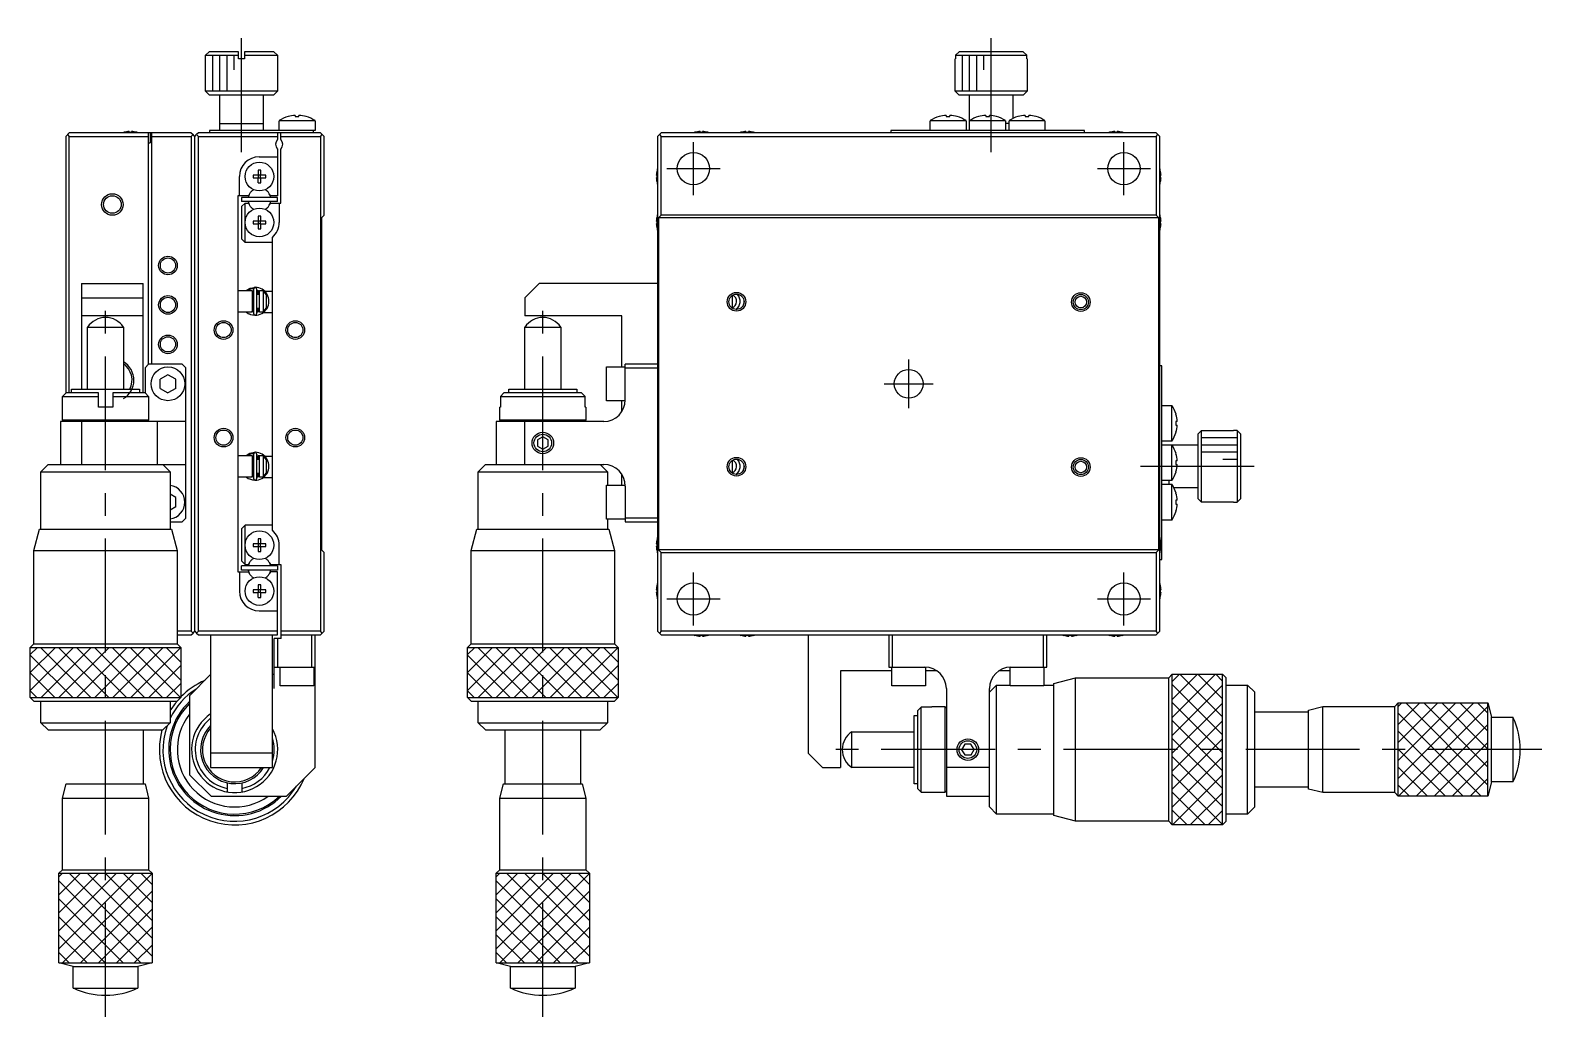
# Model space of a CAD drawing. Extents: x -1 to 436, y -8 to 288.
# Drawn here: x 225 to 435.7, y 80.5 to 218 of the extents above; entities that cross this region are included whole.
import ezdxf

# ---------------------------------------------------------------- set-up
doc = ezdxf.new("R2010")
doc.units = 0
doc.header["$LTSCALE"] = 0.5
doc.linetypes.add('CENTER', pattern=[50.8, 31.75, -6.35, 6.35, -6.35])
for name, color, linetype in [('MSM_CENTER', 1, 'CENTER'), ('MSM_CONTINUOUS', 7, 'CONTINUOUS'), ('MSM_NARROW', 5, 'CONTINUOUS')]:
    doc.layers.add(name, color=color, linetype=linetype)

msp = doc.modelspace()

# ---------------------------------------------------------------- linework, layer by layer
at = {"layer": 'MSM_CENTER'}
for p, q in [((254.45, 201), (254.45, 218)), ((358.95, 201), (358.95, 218)), ((317.45, 195), (317.45, 202.4)), ((377.45, 195), (377.45, 202.4)), ((313.75, 198.7), (321.15, 198.7)), ((373.75, 198.7), (381.15, 198.7)), ((235.5, 80.45), (235.5, 180.95)), ((296.45, 80.45), (296.45, 180.95)), ((347.45, 165.3), (347.45, 172.1)), ((344.05, 168.7), (350.85, 168.7)), ((379.75, 157.2), (396.75, 157.2)), ((317.45, 135), (317.45, 142.4)), ((377.45, 135), (377.45, 142.4)), ((313.75, 138.7), (321.15, 138.7)), ((373.75, 138.7), (381.15, 138.7)), ((435.7, 117.7), (335.2, 117.7))]:
    msp.add_line(p, q, dxfattribs=at)
at = {"layer": 'MSM_CONTINUOUS'}
for p, q in [((249.45, 214.5), (249.95, 215)), ((254.05, 215), (249.95, 215)), ((254.05, 214), (254.05, 215)), ((254.85, 215), (254.85, 214)), ((258.95, 215), (254.85, 215)), ((258.95, 215), (259.45, 214.5)), ((354.47, 215), (353.97, 214.5)), ((363.43, 215), (354.47, 215)), ((363.93, 214.5), (363.43, 215)), ((249.45, 214.5), (254.05, 214.5)), ((249.45, 209.5), (249.45, 214.5)), ((254.85, 214), (254.05, 214)), ((254.85, 214.5), (259.45, 214.5)), ((259.45, 214.5), (259.45, 209.5)), ((353.97, 214), (353.95, 214)), ((353.95, 209.5), (353.95, 214)), ((353.97, 214.5), (363.93, 214.5)), ((353.97, 214.5), (353.97, 214)), ((363.93, 214), (363.93, 214.5)), ((363.95, 214), (363.93, 214)), ((363.95, 214), (363.95, 209.5)), ((259.45, 209.5), (249.45, 209.5)), ((249.95, 209), (249.45, 209.5)), ((249.95, 209), (258.95, 209)), ((251.45, 204), (251.45, 209)), ((257.45, 209), (257.45, 204)), ((259.45, 209.5), (258.95, 209)), ((363.95, 209.5), (353.95, 209.5)), ((354.45, 209), (353.95, 209.5)), ((354.45, 209), (363.45, 209)), ((355.95, 204), (355.95, 209)), ((361.95, 209), (361.95, 205.68)), ((363.95, 209.5), (363.45, 209)), ((251.45, 205), (257.45, 205)), ((264.7, 205.39), (259.7, 205.39)), ((259.7, 204), (259.7, 205.39)), ((260.94, 205.97), (260.94, 205.96)), ((261.94, 206.13), (261.94, 205.96)), ((261.94, 205.96), (262.46, 205.96)), ((262.46, 205.96), (262.46, 206.13)), ((263.46, 205.96), (263.46, 205.97)), ((264.7, 205.39), (264.7, 204)), ((355.45, 205.39), (350.45, 205.39)), ((350.45, 204), (350.45, 205.39)), ((351.69, 205.97), (351.69, 205.96)), ((352.69, 206.13), (352.69, 205.96)), ((352.69, 205.96), (353.21, 205.96)), ((353.21, 205.96), (353.21, 206.13)), ((354.21, 205.96), (354.21, 205.97)), ((355.45, 205.39), (355.45, 204)), ((360.95, 205.39), (355.95, 205.39)), ((357.19, 205.97), (357.19, 205.96)), ((358.19, 206.13), (358.19, 205.96)), ((358.19, 205.96), (358.71, 205.96)), ((358.71, 205.96), (358.71, 206.13)), ((359.71, 205.96), (359.71, 205.97)), ((360.95, 205.39), (360.95, 204)), ((361.45, 205), (360.95, 205)), ((366.45, 205.39), (361.45, 205.39)), ((361.45, 204), (361.45, 205.39)), ((362.69, 205.97), (362.69, 205.96)), ((363.69, 206.13), (363.69, 205.96)), ((363.69, 205.96), (364.21, 205.96)), ((364.21, 205.96), (364.21, 206.13)), ((365.21, 205.96), (365.21, 205.97)), ((366.45, 205.39), (366.45, 204)), ((229.95, 203.2), (230.45, 203.7)), ((229.95, 203.2), (229.95, 167.4)), ((230.2, 203.45), (230.45, 203.2)), ((247.45, 203.7), (230.45, 203.7)), ((230.45, 203.2), (241.45, 203.2)), ((230.45, 167.45), (230.45, 203.2)), ((238.06, 203.77), (238.06, 203.77)), ((238.77, 203.89), (238.77, 203.77)), ((238.77, 203.77), (239.13, 203.77)), ((239.13, 203.77), (239.13, 203.89)), ((239.84, 203.77), (239.84, 203.77)), ((241.45, 203.7), (241.45, 171.4)), ((241.45, 202.3), (241.7, 202.3)), ((241.7, 203.7), (241.7, 202.3)), ((241.95, 171.45), (241.95, 203.7)), ((241.95, 203.2), (247.45, 203.2)), ((247.45, 203.7), (247.7, 203.45)), ((247.45, 203.2), (247.7, 203.45)), ((247.45, 203.2), (247.45, 134.2)), ((247.95, 203.2), (247.6, 203.55)), ((247.95, 203.2), (248.2, 203.45)), ((247.95, 134.2), (247.95, 203.2)), ((248.45, 203.7), (248.2, 203.45)), ((248.2, 203.45), (248.45, 203.2)), ((265.45, 203.7), (248.45, 203.7)), ((248.45, 203.2), (259.45, 203.2)), ((248.45, 134.2), (248.45, 203.2)), ((264.7, 204), (250, 204)), ((250, 204), (250, 203.7)), ((259.45, 203.7), (259.45, 202.76)), ((259.95, 202.76), (259.95, 203.7)), ((259.95, 203.2), (265.45, 203.2)), ((264.5, 203.7), (264.5, 204)), ((265.7, 203.45), (265.45, 203.7)), ((265.45, 203.2), (265.7, 203.45)), ((265.45, 203.2), (265.45, 134.2)), ((265.7, 203.45), (265.95, 203.2)), ((265.95, 192.2), (265.95, 203.2)), ((312.45, 203.2), (312.95, 203.7)), ((312.45, 203.2), (312.45, 134.2)), ((312.7, 203.45), (312.95, 203.2)), ((381.95, 203.7), (312.95, 203.7)), ((312.95, 203.2), (381.95, 203.2)), ((312.95, 192.2), (312.95, 203.2)), ((317.66, 203.77), (317.66, 203.77)), ((318.37, 203.89), (318.37, 203.77)), ((318.37, 203.77), (318.73, 203.77)), ((318.73, 203.77), (318.73, 203.89)), ((319.44, 203.77), (319.44, 203.77)), ((324.06, 203.77), (324.06, 203.77)), ((324.77, 203.89), (324.77, 203.77)), ((324.77, 203.77), (325.13, 203.77)), ((325.13, 203.77), (325.13, 203.89)), ((325.84, 203.77), (325.84, 203.77)), ((371.95, 204), (344.95, 204)), ((344.95, 204), (344.95, 203.7)), ((371.95, 203.7), (371.95, 204)), ((375.46, 203.77), (375.46, 203.77)), ((376.17, 203.89), (376.17, 203.77)), ((376.17, 203.77), (376.53, 203.77)), ((376.53, 203.77), (376.53, 203.89)), ((377.24, 203.77), (377.24, 203.77)), ((381.95, 203.7), (382.45, 203.2)), ((381.95, 203.2), (382.2, 203.45)), ((381.95, 203.2), (381.95, 192.2)), ((382.45, 134.2), (382.45, 203.2)), ((256.9, 200.35), (259.45, 200.35)), ((259.45, 201.44), (259.45, 194.9)), ((259.95, 193.9), (259.95, 201.44)), ((257.13, 198.49), (256.77, 198.49)), ((256.77, 198.49), (256.77, 197.78)), ((257.13, 197.78), (257.13, 198.49)), ((312.38, 198.49), (312.38, 198.49)), ((382.52, 198.49), (382.52, 198.49)), ((254.15, 194.9), (254.15, 197.6)), ((256.06, 197.78), (256.06, 197.42)), ((256.77, 197.78), (256.06, 197.78)), ((256.06, 197.42), (256.77, 197.42)), ((256.78, 197.77), (256.77, 197.78)), ((256.78, 197.43), (256.77, 197.42)), ((256.77, 196.71), (256.77, 197.42)), ((256.77, 196.71), (257.13, 196.71)), ((257.12, 197.77), (256.78, 197.77)), ((256.78, 197.77), (256.78, 197.43)), ((256.78, 197.43), (257.12, 197.43)), ((257.12, 197.77), (257.13, 197.78)), ((257.12, 197.43), (257.12, 197.77)), ((257.12, 197.43), (257.13, 197.42)), ((257.84, 197.78), (257.13, 197.78)), ((257.13, 197.42), (257.84, 197.42)), ((257.13, 196.71), (257.13, 197.42)), ((257.84, 197.42), (257.84, 197.78)), ((312.38, 197.78), (312.26, 197.78)), ((312.26, 197.42), (312.38, 197.42)), ((312.38, 197.42), (312.38, 197.78)), ((312.38, 196.71), (312.38, 196.71)), ((382.52, 197.78), (382.52, 197.42)), ((382.64, 197.78), (382.52, 197.78)), ((382.52, 197.42), (382.64, 197.42)), ((382.52, 196.71), (382.52, 196.71)), ((253.95, 194.9), (253.95, 142.5)), ((255.41, 194.9), (253.95, 194.9)), ((254.45, 194.7), (254.45, 194.1)), ((259.45, 194.7), (254.45, 194.7)), ((259.45, 194.1), (254.45, 194.1)), ((254.95, 193.9), (254.45, 193.4)), ((254.95, 188.4), (254.95, 193.9)), ((254.95, 193.9), (255.41, 193.9)), ((255.58, 195.19), (255.41, 194.9)), ((255.41, 193.9), (255.58, 193.61)), ((258.49, 194.9), (258.32, 195.19)), ((258.32, 193.61), (258.49, 193.9)), ((259.45, 194.9), (258.49, 194.9)), ((258.49, 193.9), (259.95, 193.9)), ((259.45, 194.1), (259.45, 194.7)), ((259.7, 193.9), (259.7, 191.2)), ((254.45, 193.4), (254.45, 188.9)), ((257.13, 192.09), (256.77, 192.09)), ((256.77, 192.09), (256.77, 191.38)), ((257.13, 191.38), (257.13, 192.09)), ((265.95, 192.2), (265.6, 191.85)), ((265.6, 191.85), (265.6, 145.55)), ((312.38, 192.09), (312.38, 192.09)), ((312.95, 192.2), (312.6, 191.85)), ((382.3, 191.85), (312.6, 191.85)), ((312.6, 191.85), (312.6, 145.55)), ((381.95, 192.2), (312.95, 192.2)), ((382.3, 191.85), (381.95, 192.2)), ((382.3, 145.55), (382.3, 191.85)), ((382.52, 192.09), (382.52, 192.09)), ((256.06, 191.38), (256.06, 191.02)), ((256.77, 191.38), (256.06, 191.38)), ((256.06, 191.02), (256.77, 191.02)), ((256.78, 191.37), (256.77, 191.38)), ((256.78, 191.03), (256.77, 191.02)), ((256.77, 191.02), (256.77, 190.31)), ((256.77, 190.31), (257.13, 190.31)), ((257.12, 191.37), (256.78, 191.37)), ((256.78, 191.37), (256.78, 191.03)), ((256.78, 191.03), (257.12, 191.03)), ((257.12, 191.37), (257.13, 191.38)), ((257.12, 191.03), (257.12, 191.37)), ((257.12, 191.03), (257.13, 191.02)), ((257.84, 191.38), (257.13, 191.38)), ((257.13, 191.02), (257.84, 191.02)), ((257.13, 190.31), (257.13, 191.02)), ((257.84, 191.02), (257.84, 191.38)), ((312.38, 191.38), (312.26, 191.38)), ((312.26, 191.02), (312.38, 191.02)), ((312.38, 191.02), (312.38, 191.38)), ((312.38, 190.31), (312.38, 190.31)), ((382.52, 191.38), (382.52, 191.02)), ((382.64, 191.38), (382.52, 191.38)), ((382.52, 191.02), (382.64, 191.02)), ((382.52, 190.31), (382.52, 190.31)), ((254.45, 188.9), (254.95, 188.4)), ((258.75, 188.4), (254.95, 188.4)), ((258.75, 148.28), (258.75, 189.12)), ((232.15, 182.7), (240.75, 182.7)), ((232.15, 182.7), (232.15, 167.95)), ((240.75, 167.45), (240.75, 182.7)), ((253.95, 181.7), (255.95, 181.7)), ((255.1, 181.7), (255.57, 181.99)), ((255.4, 181.7), (255.42, 181.71)), ((255.56, 181.77), (255.47, 181.7)), ((255.57, 181.99), (255.63, 181.79)), ((255.58, 182), (256.15, 181.98)), ((255.63, 182.02), (256.32, 182.15)), ((255.63, 181.79), (255.67, 181.7)), ((255.95, 181.7), (255.95, 178.7)), ((256.15, 181.36), (255.95, 181.65)), ((256.15, 178.46), (256.15, 181.96)), ((256.54, 181.96), (256.54, 178.46)), ((256.95, 181.64), (256.54, 181.75)), ((256.75, 181.2), (256.75, 181.6)), ((256.75, 181.6), (256.95, 181.6)), ((256.95, 178.7), (256.95, 181.7)), ((256.95, 181.7), (257.45, 181.7)), ((257.45, 181.7), (257.45, 178.7)), ((257.95, 181.12), (257.45, 181.65)), ((257.7, 181.6), (258.75, 181.6)), ((293.95, 180.7), (295.95, 182.7)), ((312.45, 182.7), (295.95, 182.7)), ((232.15, 180.7), (240.75, 180.7)), ((255.95, 181.2), (256.15, 181.2)), ((256.15, 179.2), (255.95, 179.2)), ((256.15, 179.1), (255.95, 179.1)), ((256.54, 181.2), (256.95, 181.2)), ((256.95, 179.2), (256.54, 179.2)), ((256.75, 179.1), (256.54, 179.1)), ((256.75, 178.71), (256.75, 179.2)), ((257.45, 178.75), (257.95, 179.28)), ((257.95, 179.28), (257.95, 181.12)), ((293.95, 180.7), (293.95, 178.2)), ((322.85, 180.99), (322.85, 179.21)), ((324.52, 180.21), (324.52, 180.23)), ((240.75, 178.2), (232.15, 178.2)), ((255.95, 178.7), (253.95, 178.7)), ((255.58, 178.42), (255.58, 178.42)), ((255.58, 178.42), (255.58, 178.42)), ((255.58, 178.42), (255.58, 178.42)), ((255.62, 178.41), (255.58, 178.42)), ((255.62, 178.4), (255.62, 178.41)), ((255.63, 178.4), (255.62, 178.4)), ((255.64, 178.4), (255.63, 178.4)), ((255.63, 178.4), (255.63, 178.4)), ((255.63, 178.4), (255.63, 178.4)), ((255.63, 178.4), (255.63, 178.4)), ((255.63, 178.4), (255.63, 178.4)), ((255.63, 178.4), (255.63, 178.4)), ((255.63, 178.4), (255.63, 178.4)), ((255.64, 178.4), (255.64, 178.4)), ((255.64, 178.4), (255.64, 178.4)), ((255.95, 178.77), (256.15, 179.06)), ((256.54, 178.67), (256.95, 178.78)), ((257.45, 178.7), (256.95, 178.7)), ((258.75, 178.6), (257.43, 178.6)), ((307.45, 178.2), (293.95, 178.2)), ((307.45, 171.05), (307.45, 178.2)), ((233, 176.61), (238, 176.61)), ((233, 167.95), (233, 176.61)), ((238, 176.61), (238, 167.95)), ((293.95, 176.61), (298.95, 176.61)), ((293.95, 167.95), (293.95, 176.61)), ((298.95, 176.61), (298.95, 167.95)), ((241, 170.95), (241.5, 171.45)), ((241, 170.95), (241, 167.45)), ((246.2, 171.45), (241.5, 171.45)), ((246.2, 171.45), (246.7, 170.95)), ((246.7, 149.95), (246.7, 170.95)), ((305.35, 166.35), (305.35, 171.05)), ((305.35, 171.05), (307.95, 171.05)), ((307.95, 166.45), (307.95, 171.45)), ((312.45, 171.45), (307.95, 171.45)), ((307.95, 170.95), (312.45, 170.95)), ((382.75, 171.2), (382.45, 171.2)), ((382.75, 144.2), (382.75, 171.2)), ((244.2, 169.97), (243.1, 169.34)), ((243.1, 168.06), (243.1, 169.34)), ((245.3, 169.34), (244.2, 169.97)), ((245.3, 168.06), (245.3, 169.34)), ((229.5, 166.95), (230, 167.45)), ((229.5, 166.95), (234.5, 166.95)), ((229.5, 163.65), (229.5, 166.95)), ((234.5, 167.45), (230, 167.45)), ((230.75, 167.95), (240.25, 167.95)), ((230.75, 167.45), (230.75, 167.95)), ((234.5, 165.45), (234.5, 167.45)), ((236.5, 167.45), (236.5, 165.45)), ((241, 167.45), (236.5, 167.45)), ((236.5, 166.95), (241.5, 166.95)), ((240.25, 167.95), (240.25, 167.45)), ((241, 167.45), (241.5, 166.95)), ((241.5, 166.95), (241.5, 163.65)), ((243.1, 168.06), (244.2, 167.43)), ((245.3, 168.06), (244.2, 167.43)), ((291.04, 167.45), (290.53, 166.95)), ((290.53, 166.95), (302.37, 166.95)), ((290.53, 166.95), (290.53, 165.45)), ((301.86, 167.45), (291.04, 167.45)), ((291.7, 167.95), (301.2, 167.95)), ((291.7, 167.45), (291.7, 167.95)), ((301.2, 167.95), (301.2, 167.45)), ((302.37, 166.95), (301.86, 167.45)), ((302.37, 165.45), (302.37, 166.95)), ((236.5, 165.45), (234.5, 165.45)), ((290.53, 165.45), (290.45, 165.45)), ((290.45, 163.65), (290.45, 165.45)), ((302.45, 165.45), (302.37, 165.45)), ((302.45, 165.45), (302.45, 163.65)), ((307.95, 166.35), (305.35, 166.35)), ((307.45, 164.79), (307.45, 166.35)), ((382.75, 165.7), (384.14, 165.7)), ((384.14, 160.7), (384.14, 165.7)), ((384.72, 164.46), (384.71, 164.46)), ((246.7, 163.45), (229.2, 163.45)), ((229.2, 163.45), (229.2, 157.45)), ((241.5, 163.65), (229.5, 163.65)), ((229.7, 163.45), (229.5, 163.65)), ((232.2, 157.45), (232.2, 163.45)), ((241.5, 163.65), (241.3, 163.45)), ((242.7, 163.45), (242.7, 157.45)), ((289.95, 163.45), (289.95, 157.45)), ((304.95, 163.45), (289.95, 163.45)), ((302.45, 163.65), (290.45, 163.65)), ((290.65, 163.45), (290.45, 163.65)), ((293.95, 157.45), (293.95, 163.45)), ((302.45, 163.65), (302.25, 163.45)), ((384.71, 163.46), (384.71, 162.94)), ((384.88, 163.46), (384.71, 163.46)), ((384.71, 162.94), (384.88, 162.94)), ((296.44, 161.32), (295.7, 160.88)), ((295.7, 160.88), (295.7, 160.01)), ((297.2, 160.89), (296.44, 161.32)), ((297.2, 160.02), (297.2, 160.89)), ((384.14, 160.7), (382.75, 160.7)), ((382.75, 160.2), (387.75, 160.2)), ((384.14, 155.2), (384.14, 160.2)), ((384.71, 161.94), (384.72, 161.94)), ((387.75, 161.7), (388.25, 162.2)), ((387.75, 161.7), (387.75, 152.7)), ((388.25, 152.2), (388.25, 162.2)), ((388.25, 162.2), (392.75, 162.2)), ((392.75, 162.18), (392.75, 162.2)), ((393.25, 162.18), (392.75, 162.18)), ((393.25, 162.18), (393.25, 152.22)), ((393.75, 161.68), (393.25, 162.18)), ((393.75, 152.72), (393.75, 161.68)), ((253.95, 158.7), (255.95, 158.7)), ((255.1, 158.7), (255.63, 159.02)), ((255.4, 158.7), (255.42, 158.71)), ((255.56, 158.77), (255.47, 158.7)), ((255.57, 158.99), (255.63, 158.79)), ((255.58, 159), (256.15, 158.98)), ((255.63, 159.02), (256.32, 159.15)), ((255.63, 158.79), (255.67, 158.7)), ((255.95, 158.7), (255.95, 155.7)), ((256.15, 158.36), (255.95, 158.65)), ((255.95, 158.2), (256.15, 158.2)), ((256.15, 155.46), (256.15, 158.96)), ((256.54, 158.96), (256.54, 155.46)), ((256.95, 158.64), (256.54, 158.75)), ((256.54, 158.2), (256.95, 158.2)), ((256.75, 158.2), (256.75, 158.6)), ((256.75, 158.6), (256.95, 158.6)), ((256.95, 155.7), (256.95, 158.7)), ((256.95, 158.7), (257.45, 158.7)), ((257.45, 158.7), (257.45, 155.7)), ((257.95, 158.12), (257.45, 158.65)), ((257.7, 158.6), (258.75, 158.6)), ((257.95, 156.28), (257.95, 158.12)), ((295.7, 160.01), (296.46, 159.58)), ((296.46, 159.58), (297.2, 160.02)), ((384.72, 158.96), (384.71, 158.96)), ((226.5, 156.45), (227.5, 157.45)), ((226.5, 156.45), (244.5, 156.45)), ((226.5, 148.45), (226.5, 156.45)), ((227.5, 157.45), (246.7, 157.45)), ((243.5, 157.45), (244.5, 156.45)), ((244.5, 156.45), (244.5, 148.45)), ((256.15, 156.2), (255.95, 156.2)), ((256.15, 156.1), (255.95, 156.1)), ((255.95, 155.77), (256.15, 156.06)), ((256.95, 156.2), (256.54, 156.2)), ((256.75, 156.1), (256.54, 156.1)), ((256.75, 155.71), (256.75, 156.2)), ((257.45, 155.75), (257.95, 156.28)), ((287.45, 156.45), (288.45, 157.45)), ((287.45, 156.45), (305.45, 156.45)), ((287.45, 148.45), (287.45, 156.45)), ((288.45, 157.45), (304.95, 157.45)), ((304.45, 157.45), (305.45, 156.45)), ((305.45, 156.45), (305.45, 154.55)), ((307.45, 154.55), (307.45, 156.11)), ((322.85, 157.99), (322.85, 156.21)), ((324.52, 157.21), (324.52, 157.23)), ((384.71, 157.96), (384.71, 157.44)), ((384.88, 157.96), (384.71, 157.96)), ((384.71, 157.44), (384.88, 157.44)), ((384.71, 156.44), (384.72, 156.44)), ((255.95, 155.7), (253.95, 155.7)), ((255.58, 155.42), (255.58, 155.42)), ((255.58, 155.42), (255.58, 155.42)), ((255.58, 155.42), (255.58, 155.42)), ((255.62, 155.41), (255.58, 155.42)), ((255.62, 155.4), (255.62, 155.41)), ((255.63, 155.4), (255.62, 155.4)), ((255.64, 155.4), (255.63, 155.4)), ((255.63, 155.4), (255.63, 155.4)), ((255.63, 155.4), (255.63, 155.4)), ((255.63, 155.4), (255.63, 155.4)), ((255.63, 155.4), (255.63, 155.4)), ((255.63, 155.4), (255.63, 155.4)), ((255.63, 155.4), (255.63, 155.4)), ((255.64, 155.4), (255.64, 155.4)), ((255.64, 155.4), (255.64, 155.4)), ((256.54, 155.67), (256.95, 155.78)), ((257.45, 155.7), (256.95, 155.7)), ((258.75, 155.6), (257.43, 155.6)), ((305.35, 149.85), (305.35, 154.55)), ((305.35, 154.55), (307.95, 154.55)), ((307.95, 154.45), (307.95, 149.45)), ((384.14, 155.2), (382.75, 155.2)), ((382.75, 154.7), (384.14, 154.7)), ((383.75, 154.7), (383.75, 155.2)), ((384.14, 149.7), (384.14, 154.7)), ((387.75, 154.2), (384.43, 154.2)), ((245.3, 152.84), (244.5, 153.3)), ((245.3, 151.56), (245.3, 152.84)), ((384.72, 153.46), (384.71, 153.46)), ((384.71, 152.46), (384.71, 151.94)), ((384.88, 152.46), (384.71, 152.46)), ((384.71, 151.94), (384.88, 151.94)), ((388.25, 152.2), (387.75, 152.7)), ((392.75, 152.2), (388.25, 152.2)), ((392.75, 152.2), (392.75, 152.22)), ((392.75, 152.22), (393.25, 152.22)), ((393.25, 152.22), (393.75, 152.72)), ((245.3, 151.56), (244.5, 151.1)), ((246.7, 149.95), (246.2, 149.45)), ((307.95, 149.85), (305.35, 149.85)), ((305.45, 149.85), (305.45, 148.45)), ((312.45, 149.95), (307.95, 149.95)), ((384.14, 149.7), (382.75, 149.7)), ((384.71, 150.94), (384.72, 150.94)), ((225.5, 145.45), (226.3, 148.45)), ((226.3, 148.45), (244.7, 148.45)), ((244.5, 149.45), (246.2, 149.45)), ((244.7, 148.45), (245.5, 145.45)), ((254.95, 149), (254.45, 148.5)), ((254.45, 148.5), (254.45, 144)), ((258.75, 149), (254.95, 149)), ((254.95, 143.5), (254.95, 149)), ((286.45, 145.45), (287.25, 148.45)), ((287.25, 148.45), (305.65, 148.45)), ((305.65, 148.45), (306.45, 145.45)), ((307.95, 149.45), (312.45, 149.45)), ((225.5, 145.45), (245.5, 145.45)), ((225.5, 132.45), (225.5, 145.45)), ((245.5, 145.45), (245.5, 132.45)), ((256.06, 146.38), (256.06, 146.02)), ((256.77, 146.38), (256.06, 146.38)), ((256.06, 146.02), (256.77, 146.02)), ((256.77, 147.09), (256.77, 146.38)), ((257.13, 147.09), (256.77, 147.09)), ((256.78, 146.37), (256.77, 146.38)), ((256.78, 146.03), (256.77, 146.02)), ((256.77, 146.02), (256.77, 145.31)), ((257.12, 146.37), (256.78, 146.37)), ((256.78, 146.37), (256.78, 146.03)), ((256.78, 146.03), (257.12, 146.03)), ((257.12, 146.37), (257.13, 146.38)), ((257.12, 146.03), (257.12, 146.37)), ((257.12, 146.03), (257.13, 146.02)), ((257.13, 146.38), (257.13, 147.09)), ((257.84, 146.38), (257.13, 146.38)), ((257.13, 146.02), (257.84, 146.02)), ((257.13, 145.31), (257.13, 146.02)), ((257.84, 146.02), (257.84, 146.38)), ((259.7, 143.5), (259.7, 146.2)), ((265.6, 145.55), (265.95, 145.2)), ((286.45, 145.45), (306.45, 145.45)), ((286.45, 132.45), (286.45, 145.45)), ((306.45, 145.45), (306.45, 132.45)), ((312.38, 146.38), (312.26, 146.38)), ((312.26, 146.02), (312.38, 146.02)), ((312.38, 147.09), (312.38, 147.09)), ((312.38, 146.02), (312.38, 146.38)), ((382.3, 145.55), (312.6, 145.55)), ((312.6, 145.55), (312.95, 145.2)), ((381.95, 145.2), (382.3, 145.55)), ((382.52, 147.09), (382.52, 147.09)), ((382.52, 146.38), (382.52, 146.02)), ((382.64, 146.38), (382.52, 146.38)), ((382.52, 146.02), (382.64, 146.02)), ((254.45, 144), (254.95, 143.5)), ((259.45, 143.3), (254.45, 143.3)), ((254.45, 142.7), (254.45, 143.3)), ((254.95, 143.5), (255.41, 143.5)), ((255.41, 143.5), (255.58, 143.79)), ((256.77, 145.31), (257.13, 145.31)), ((258.32, 143.79), (258.49, 143.5)), ((258.49, 143.5), (259.95, 143.5)), ((259.45, 143.3), (259.45, 142.7)), ((259.95, 143.5), (259.95, 133.7)), ((265.95, 134.2), (265.95, 145.2)), ((312.38, 145.31), (312.38, 145.31)), ((312.95, 145.2), (381.95, 145.2)), ((312.95, 134.2), (312.95, 145.2)), ((381.95, 145.2), (381.95, 134.2)), ((382.45, 144.2), (382.75, 144.2)), ((382.52, 145.31), (382.52, 145.31)), ((253.95, 142.5), (255.41, 142.5)), ((254.15, 142.5), (254.15, 139.8)), ((259.45, 142.7), (254.45, 142.7)), ((255.58, 142.21), (255.41, 142.5)), ((258.49, 142.5), (258.32, 142.21)), ((259.45, 142.5), (258.49, 142.5)), ((259.45, 133.7), (259.45, 142.5)), ((256.06, 139.98), (256.06, 139.62)), ((256.77, 139.98), (256.06, 139.98)), ((256.06, 139.62), (256.77, 139.62)), ((256.77, 140.69), (256.77, 139.98)), ((257.13, 140.69), (256.77, 140.69)), ((256.78, 139.97), (256.77, 139.98)), ((256.78, 139.63), (256.77, 139.62)), ((256.77, 138.91), (256.77, 139.62)), ((257.12, 139.97), (256.78, 139.97)), ((256.78, 139.97), (256.78, 139.63)), ((256.78, 139.63), (257.12, 139.63)), ((257.12, 139.97), (257.13, 139.98)), ((257.12, 139.63), (257.12, 139.97)), ((257.12, 139.63), (257.13, 139.62)), ((257.13, 139.98), (257.13, 140.69)), ((257.84, 139.98), (257.13, 139.98)), ((257.13, 139.62), (257.84, 139.62)), ((257.13, 138.91), (257.13, 139.62)), ((257.84, 139.62), (257.84, 139.98)), ((312.38, 139.98), (312.26, 139.98)), ((312.26, 139.62), (312.38, 139.62)), ((312.38, 140.69), (312.38, 140.69)), ((312.38, 139.62), (312.38, 139.98)), ((382.52, 140.69), (382.52, 140.69)), ((382.52, 139.98), (382.52, 139.62)), ((382.64, 139.98), (382.52, 139.98)), ((382.52, 139.62), (382.64, 139.62)), ((256.77, 138.91), (257.13, 138.91)), ((256.9, 137.05), (259.45, 137.05)), ((312.38, 138.91), (312.38, 138.91)), ((382.52, 138.91), (382.52, 138.91)), ((247.45, 134.2), (245.5, 134.2)), ((245.5, 133.7), (247.45, 133.7)), ((247.7, 133.95), (247.45, 134.2)), ((247.45, 133.7), (247.7, 133.95)), ((247.7, 133.95), (247.95, 134.2)), ((247.95, 134.2), (248.2, 133.95)), ((248.45, 134.2), (248.2, 133.95)), ((248.2, 133.95), (248.45, 133.7)), ((259.45, 134.2), (248.45, 134.2)), ((248.45, 133.7), (259.45, 133.7)), ((250.15, 133.7), (250.15, 115.2)), ((258.75, 115.2), (258.75, 133.7)), ((260, 133.2), (259, 133.2)), ((259, 126.2), (259, 133.2)), ((259.5, 129.2), (259.5, 133.2)), ((265.45, 134.2), (259.95, 134.2)), ((259.95, 133.7), (265.45, 133.7)), ((260, 133.2), (260, 133.7)), ((264.2, 133.7), (264.2, 129.2)), ((264.7, 115.2), (264.7, 133.7)), ((265.7, 133.95), (265.45, 134.2)), ((265.45, 133.7), (265.7, 133.95)), ((265.95, 134.2), (265.7, 133.95)), ((312.95, 133.7), (312.45, 134.2)), ((312.95, 134.2), (312.7, 133.95)), ((381.95, 134.2), (312.95, 134.2)), ((312.95, 133.7), (381.95, 133.7)), ((317.66, 133.63), (317.66, 133.63)), ((318.37, 133.63), (318.37, 133.51)), ((318.73, 133.63), (318.37, 133.63)), ((318.73, 133.51), (318.73, 133.63)), ((319.44, 133.63), (319.44, 133.63)), ((324.06, 133.63), (324.06, 133.63)), ((324.77, 133.63), (324.77, 133.51)), ((325.13, 133.63), (324.77, 133.63)), ((325.13, 133.51), (325.13, 133.63)), ((325.84, 133.63), (325.84, 133.63)), ((333.45, 133.7), (333.45, 117.2)), ((344.7, 133.7), (344.7, 129.2)), ((345.2, 129.2), (345.2, 133.7)), ((366.2, 133.7), (366.2, 129.2)), ((366.7, 129.2), (366.7, 133.7)), ((369.06, 133.63), (369.06, 133.63)), ((369.77, 133.63), (369.77, 133.51)), ((370.13, 133.63), (369.77, 133.63)), ((370.13, 133.51), (370.13, 133.63)), ((370.84, 133.63), (370.84, 133.63)), ((375.46, 133.63), (375.46, 133.63)), ((376.17, 133.63), (376.17, 133.51)), ((376.53, 133.63), (376.17, 133.63)), ((376.53, 133.51), (376.53, 133.63)), ((377.24, 133.63), (377.24, 133.63)), ((382.2, 133.95), (381.95, 134.2)), ((382.45, 134.2), (381.95, 133.7)), ((225, 131.95), (225.5, 132.45)), ((225, 131.95), (246, 131.95)), ((225, 124.95), (225, 131.95)), ((225.5, 132.45), (245.5, 132.45)), ((245.5, 132.45), (246, 131.95)), ((246, 131.95), (246, 124.95)), ((285.95, 131.95), (286.45, 132.45)), ((285.95, 131.95), (306.95, 131.95)), ((285.95, 124.95), (285.95, 131.95)), ((286.45, 132.45), (306.45, 132.45)), ((306.45, 132.45), (306.95, 131.95)), ((306.95, 131.95), (306.95, 124.95)), ((259, 129.2), (264.7, 129.2)), ((259.85, 126.6), (259.85, 129.2)), ((264.55, 129.2), (264.55, 126.6)), ((337.95, 128.7), (337.95, 115.2)), ((345.1, 128.7), (337.95, 128.7)), ((344.7, 129.2), (349.8, 129.2)), ((345.1, 126.6), (345.1, 129.2)), ((349.8, 129.2), (349.8, 126.6)), ((351.36, 128.7), (349.8, 128.7)), ((361.6, 128.7), (360.04, 128.7)), ((361.6, 126.6), (361.6, 129.2)), ((361.7, 129.2), (366.7, 129.2)), ((366.3, 129.2), (366.3, 126.6)), ((247.2, 125.2), (250.15, 128.15)), ((258.75, 128.2), (259, 128.2)), ((264.55, 126.6), (259.85, 126.6)), ((349.8, 126.6), (345.1, 126.6)), ((358.7, 125.7), (359.7, 126.7)), ((359.7, 108.7), (359.7, 126.7)), ((359.7, 126.7), (361.6, 126.7)), ((366.3, 126.6), (361.6, 126.6)), ((366.3, 126.7), (367.7, 126.7)), ((367.7, 126.9), (370.7, 127.7)), ((367.7, 108.5), (367.7, 126.9)), ((370.7, 107.7), (370.7, 127.7)), ((370.7, 127.7), (383.7, 127.7)), ((383.7, 127.7), (384.2, 128.2)), ((383.7, 107.7), (383.7, 127.7)), ((384.2, 107.2), (384.2, 128.2)), ((384.2, 128.2), (391.2, 128.2)), ((391.2, 107.2), (391.2, 128.2)), ((391.2, 128.2), (391.7, 127.7)), ((391.7, 107.7), (391.7, 127.7)), ((391.7, 126.7), (394.7, 126.7)), ((394.7, 108.7), (394.7, 126.7)), ((394.7, 126.7), (395.7, 125.7)), ((225, 124.95), (246, 124.95)), ((225.5, 124.45), (225, 124.95)), ((225.5, 124.45), (245.5, 124.45)), ((226.5, 121.45), (226.5, 124.45)), ((244.5, 124.45), (244.5, 121.45)), ((246, 124.95), (245.5, 124.45)), ((247.2, 125.2), (247.2, 114.2)), ((285.95, 124.95), (306.95, 124.95)), ((286.45, 124.45), (285.95, 124.95)), ((286.45, 124.45), (306.45, 124.45)), ((287.45, 121.45), (287.45, 124.45)), ((305.45, 124.45), (305.45, 121.45)), ((306.95, 124.95), (306.45, 124.45)), ((352.7, 126.2), (352.7, 111.2)), ((358.7, 109.7), (358.7, 126.2)), ((395.7, 109.7), (395.7, 125.7)), ((348.2, 112.95), (348.2, 122.45)), ((348.2, 122.45), (348.7, 122.45)), ((349.2, 123.62), (348.7, 123.11)), ((348.7, 123.11), (348.7, 112.29)), ((350.7, 123.62), (349.2, 123.62)), ((349.2, 111.78), (349.2, 123.62)), ((350.7, 123.7), (350.7, 123.62)), ((350.7, 123.7), (352.5, 123.7)), ((352.5, 123.7), (352.5, 111.7)), ((352.5, 123.7), (352.7, 123.5)), ((395.7, 122.95), (403.2, 122.95)), ((403.2, 123.2), (405.2, 123.7)), ((403.2, 112.2), (403.2, 123.2)), ((405.2, 111.7), (405.2, 123.7)), ((405.2, 123.7), (415.2, 123.7)), ((415.2, 123.7), (415.7, 124.2)), ((415.2, 111.7), (415.2, 123.7)), ((415.7, 111.2), (415.7, 124.2)), ((415.7, 124.2), (428.2, 124.2)), ((428.2, 111.2), (428.2, 124.2)), ((428.2, 124.2), (428.7, 122.2)), ((226.5, 121.45), (244.5, 121.45)), ((227.5, 120.45), (226.5, 121.45)), ((227.5, 120.45), (243.5, 120.45)), ((240.75, 120.45), (240.75, 112.95)), ((244.5, 121.45), (243.5, 120.45)), ((287.45, 121.45), (305.45, 121.45)), ((288.45, 120.45), (287.45, 121.45)), ((288.45, 120.45), (304.45, 120.45)), ((291.2, 112.95), (291.2, 120.45)), ((301.7, 120.45), (301.7, 112.95)), ((305.45, 121.45), (304.45, 120.45)), ((339.54, 115.2), (339.54, 120.2)), ((339.54, 120.2), (348.2, 120.2)), ((428.7, 113.2), (428.7, 122.2)), ((428.7, 122.2), (431.69, 122.2)), ((431.69, 113.2), (431.69, 122.2)), ((355.26, 118.45), (354.83, 117.69)), ((356.13, 118.45), (355.26, 118.45)), ((356.57, 117.71), (356.13, 118.45)), ((258.75, 117.2), (250.15, 117.2)), ((335.45, 115.2), (333.45, 117.2)), ((354.83, 117.69), (355.27, 116.95)), ((355.27, 116.95), (356.14, 116.95)), ((356.14, 116.95), (356.57, 117.71)), ((250.2, 111.2), (247.2, 114.2)), ((250.15, 115.2), (258.75, 115.2)), ((264.7, 115.2), (260.7, 111.2)), ((335.45, 115.2), (337.95, 115.2)), ((348.2, 115.2), (339.54, 115.2)), ((358.7, 115.2), (352.7, 115.2)), ((229.5, 110.95), (230, 112.95)), ((230, 112.95), (241, 112.95)), ((241, 112.95), (241.5, 110.95)), ((252.5, 111.78), (252.5, 113.06)), ((254.5, 113.06), (254.5, 111.78)), ((290.45, 110.95), (290.95, 112.95)), ((290.95, 112.95), (301.95, 112.95)), ((301.95, 112.95), (302.45, 110.95)), ((348.7, 112.95), (348.2, 112.95)), ((348.7, 112.29), (349.2, 111.78)), ((349.2, 111.78), (350.7, 111.78)), ((350.7, 111.78), (350.7, 111.7)), ((352.5, 111.7), (350.7, 111.7)), ((352.7, 111.9), (352.5, 111.7)), ((403.2, 112.45), (395.7, 112.45)), ((405.2, 111.7), (403.2, 112.2)), ((415.2, 111.7), (405.2, 111.7)), ((415.7, 111.2), (415.2, 111.7)), ((428.7, 113.2), (428.2, 111.2)), ((431.69, 113.2), (428.7, 113.2)), ((229.5, 110.95), (241.5, 110.95)), ((229.5, 100.95), (229.5, 110.95)), ((241.5, 110.95), (241.5, 100.95)), ((250.2, 111.2), (260.7, 111.2)), ((290.45, 110.95), (302.45, 110.95)), ((290.45, 100.95), (290.45, 110.95)), ((302.45, 110.95), (302.45, 100.95)), ((352.7, 111.2), (358.7, 111.2)), ((359.7, 108.7), (358.7, 109.7)), ((395.7, 109.7), (394.7, 108.7)), ((428.2, 111.2), (415.7, 111.2)), ((367.7, 108.7), (359.7, 108.7)), ((370.7, 107.7), (367.7, 108.5)), ((383.7, 107.7), (370.7, 107.7)), ((384.2, 107.2), (383.7, 107.7)), ((391.7, 107.7), (391.2, 107.2)), ((394.7, 108.7), (391.7, 108.7)), ((391.2, 107.2), (384.2, 107.2)), ((229, 100.45), (229.5, 100.95)), ((229, 100.45), (242, 100.45)), ((229, 87.95), (229, 100.45)), ((229.5, 100.95), (241.5, 100.95)), ((241.5, 100.95), (242, 100.45)), ((242, 100.45), (242, 87.95)), ((289.95, 100.45), (290.45, 100.95)), ((289.95, 100.45), (302.95, 100.45)), ((289.95, 87.95), (289.95, 100.45)), ((290.45, 100.95), (302.45, 100.95)), ((302.45, 100.95), (302.95, 100.45)), ((302.95, 100.45), (302.95, 87.95)), ((229, 87.95), (242, 87.95)), ((231, 87.45), (229, 87.95)), ((231, 87.45), (240, 87.45)), ((231, 84.46), (231, 87.45)), ((242, 87.95), (240, 87.45)), ((240, 87.45), (240, 84.46)), ((289.95, 87.95), (302.95, 87.95)), ((291.95, 87.45), (289.95, 87.95)), ((291.95, 87.45), (300.95, 87.45)), ((291.95, 84.46), (291.95, 87.45)), ((302.95, 87.95), (300.95, 87.45)), ((300.95, 87.45), (300.95, 84.46)), ((231, 84.46), (240, 84.46)), ((291.95, 84.46), (300.95, 84.46))]:
    msp.add_line(p, q, dxfattribs=at)
for centre, radius in [((317.45, 198.7), 2.25), ((377.45, 198.7), 2.25), ((256.95, 197.6), 2), ((236.45, 193.7), 1.23), ((256.95, 191.2), 2), ((244.2, 185.2), 1.06), ((244.2, 179.7), 1.06), ((323.45, 180.14), 1.06), ((371.45, 180.1), 1.06), ((371.45, 180.1), 0.8), ((251.95, 176.2), 1.06), ((261.95, 176.2), 1.06), ((244.2, 174.2), 1.06), ((244.2, 168.7), 2.35), ((347.45, 168.7), 2), ((251.95, 161.2), 1.06), ((261.95, 161.2), 1.06), ((296.45, 160.45), 1.23), ((323.45, 157.14), 1.06), ((371.45, 157.1), 1.06), ((371.45, 157.1), 0.8), ((256.95, 146.2), 2), ((256.95, 139.8), 2), ((317.45, 138.7), 2.25), ((377.45, 138.7), 2.25), ((355.7, 117.7), 1.23)]:
    msp.add_circle(centre, radius, dxfattribs=at)
for centre, radius, start, end in [((262.2, 201.65), 4.5, 106.2858, 123.749), ((262.2, 201.65), 4.49, 93.3178, 106.2694), ((262.2, 201.65), 4.49, 73.7306, 86.6822), ((262.2, 201.65), 4.5, 56.251, 73.7142), ((352.95, 201.65), 4.5, 106.2858, 123.749), ((352.95, 201.65), 4.49, 93.3178, 106.2694), ((352.95, 201.65), 4.49, 73.7306, 86.6822), ((352.95, 201.65), 4.5, 56.251, 73.7142), ((358.45, 201.65), 4.5, 106.2858, 123.749), ((358.45, 201.65), 4.49, 93.3178, 106.2694), ((358.45, 201.65), 4.49, 73.7306, 86.6822), ((358.45, 201.65), 4.5, 56.251, 73.7142), ((363.95, 201.65), 4.5, 106.2858, 123.749), ((363.95, 201.65), 4.49, 93.3178, 106.2694), ((363.95, 201.65), 4.49, 73.7306, 86.6822), ((363.95, 201.65), 4.5, 56.251, 73.7142), ((238.95, 200.7), 3.19, 93.2297, 106.1067), ((238.95, 200.7), 3.19, 73.8933, 86.7703), ((238.95, 200.7), 3.2, 69.6359, 73.8775), ((260.2, 202.1), 1, 138.5904, 221.4096), ((259.2, 202.1), 1, 318.5904, 41.4096), ((318.55, 200.7), 3.2, 106.1225, 110.3641), ((318.55, 200.7), 3.19, 93.2297, 106.1067), ((318.55, 200.7), 3.19, 73.8933, 86.7703), ((318.55, 200.7), 3.2, 69.6359, 73.8775), ((324.95, 200.7), 3.2, 106.1225, 110.3641), ((324.95, 200.7), 3.19, 93.2297, 106.1067), ((324.95, 200.7), 3.19, 73.8933, 86.7703), ((324.95, 200.7), 3.2, 69.6359, 73.8775), ((376.35, 200.7), 3.2, 106.1225, 110.3641), ((376.35, 200.7), 3.19, 93.2297, 106.1067), ((376.35, 200.7), 3.19, 73.8933, 86.7703), ((376.35, 200.7), 3.2, 69.6359, 73.8775), ((256.9, 197.6), 2.75, 90, 180), ((315.45, 197.6), 3.19, 163.8933, 176.7703), ((315.45, 197.6), 3.2, 159.6359, 163.8775), ((379.45, 197.6), 3.2, 16.1225, 20.3641), ((379.45, 197.6), 3.19, 3.2297, 16.1067), ((315.45, 197.6), 3.19, 183.2297, 196.1067), ((315.45, 197.6), 3.2, 196.1225, 200.3641), ((379.45, 197.6), 3.2, 339.6359, 343.8775), ((379.45, 197.6), 3.19, 343.8933, 356.7703), ((256.95, 194.4), 1.59, 150, 169.1069), ((256.95, 194.4), 1.59, 190.893, 210), ((256.95, 194.4), 1.59, 135, 150), ((257.06, 194.29), 1.75, 121.8865, 135.0044), ((256.95, 194.4), 1.59, 120.4332, 135), ((256.95, 194.4), 1.59, 45, 59.5668), ((256.84, 194.29), 1.75, 44.9956, 58.1135), ((256.95, 194.4), 1.59, 30, 45), ((256.95, 194.4), 1.59, 10.8931, 30), ((256.95, 194.4), 1.59, 330, 349.107), ((256.95, 194.4), 1.59, 210, 225), ((257.06, 194.51), 1.75, 224.9956, 238.1135), ((256.95, 194.4), 1.59, 225, 239.5667), ((256.95, 194.4), 1.59, 300.4333, 315), ((256.84, 194.51), 1.75, 301.8865, 315.0044), ((256.95, 194.4), 1.59, 315, 330), ((315.45, 191.2), 3.19, 163.8933, 176.7703), ((315.45, 191.2), 3.2, 159.6359, 163.8775), ((379.45, 191.2), 3.2, 16.1225, 20.3641), ((379.45, 191.2), 3.19, 3.2297, 16.1067), ((256.95, 191.2), 2.75, 310.8852, 0), ((315.45, 191.2), 3.19, 183.2297, 196.1067), ((315.45, 191.2), 3.2, 196.1225, 200.3641), ((379.45, 191.2), 3.2, 339.6359, 343.8775), ((379.45, 191.2), 3.19, 343.8933, 356.7703), ((256.34, 181.96), 0.195, 0, 180), ((256.34, 180.21), 1.94, 269.2533, 89.3147), ((322.45, 180.2), 1, 293.5782, 59.1345), ((322.45, 180.2), 1.5, 308.5543, 40.0245), ((322.96, 180.21), 1.55, 333.8231, 0), ((235.5, 174.95), 3, 33.5573, 146.4427), ((256.35, 180.22), 1.95, 231.0368, 269.2032), ((256.34, 178.46), 0.195, 180, 0), ((296.45, 174.95), 3, 33.5573, 146.4427), ((236.45, 169.2), 3, 301.1089, 58.8911), ((236.45, 169.2), 2.75, 333.1564, 55.6923), ((304.95, 166.45), 3, 270, 0), ((380.4, 163.2), 4.5, 16.2858, 33.749), ((380.4, 163.2), 4.49, 3.3178, 16.2694), ((380.4, 163.2), 4.49, 343.7306, 356.6822), ((380.4, 163.2), 4.5, 326.251, 343.7142), ((380.4, 157.7), 4.5, 16.2858, 33.749), ((256.34, 158.96), 0.195, 0, 180), ((256.34, 157.21), 1.94, 269.2533, 89.3147), ((322.45, 157.2), 1, 293.5782, 59.1345), ((322.45, 157.2), 1.5, 308.5543, 40.0245), ((380.4, 157.7), 4.49, 3.3178, 16.2694), ((304.95, 154.45), 3, 0, 90), ((322.96, 157.21), 1.55, 333.8231, 0), ((380.4, 157.7), 4.5, 326.251, 343.7142), ((380.4, 157.7), 4.49, 343.7306, 356.6822), ((244.2, 152.2), 2.35, 277.3344, 82.6656), ((256.35, 157.22), 1.95, 231.0368, 269.2032), ((256.34, 155.46), 0.195, 180, 0), ((380.4, 152.2), 4.5, 16.2858, 33.749), ((380.4, 152.2), 4.49, 3.3178, 16.2694), ((380.4, 152.2), 4.49, 343.7306, 356.6822), ((380.4, 152.2), 4.5, 326.251, 343.7142), ((256.95, 146.2), 2.75, 0, 49.1148), ((315.45, 146.2), 3.19, 163.8933, 176.7703), ((315.45, 146.2), 3.19, 183.2297, 196.1067), ((315.45, 146.2), 3.2, 159.6359, 163.8775), ((379.45, 146.2), 3.2, 16.1225, 20.3641), ((379.45, 146.2), 3.19, 3.2297, 16.1067), ((379.45, 146.2), 3.19, 343.8933, 356.7703), ((256.95, 143), 1.59, 150, 169.107), ((256.95, 143), 1.59, 135, 150), ((257.06, 142.89), 1.75, 121.8865, 135.0044), ((256.95, 143), 1.59, 120.4333, 135), ((256.95, 143), 1.59, 45, 59.5667), ((256.84, 142.89), 1.75, 44.9956, 58.1135), ((256.95, 143), 1.59, 30, 45), ((256.95, 143), 1.59, 10.893, 30), ((315.45, 146.2), 3.2, 196.1225, 200.3641), ((379.45, 146.2), 3.2, 339.6359, 343.8775), ((256.95, 143), 1.59, 190.8931, 210), ((256.95, 143), 1.59, 210, 225), ((257.06, 143.11), 1.75, 224.9956, 238.1135), ((256.95, 143), 1.59, 225, 239.5668), ((256.95, 143), 1.59, 300.4332, 315.0477), ((256.84, 143.11), 1.75, 301.8865, 315.0905), ((256.95, 143), 1.59, 315.0949, 330), ((256.95, 143), 1.59, 330, 349.1069), ((256.9, 139.8), 2.75, 180, 270), ((315.45, 139.8), 3.19, 163.8933, 176.7703), ((315.45, 139.8), 3.19, 183.2297, 196.1067), ((315.45, 139.8), 3.2, 159.6359, 163.8775), ((379.45, 139.8), 3.2, 16.1225, 20.3641), ((379.45, 139.8), 3.19, 3.2297, 16.1067), ((379.45, 139.8), 3.19, 343.8933, 356.7703), ((315.45, 139.8), 3.2, 196.1225, 200.3641), ((379.45, 139.8), 3.2, 339.6359, 343.8775), ((318.55, 136.7), 3.2, 249.6359, 253.8775), ((318.55, 136.7), 3.19, 253.8933, 266.7703), ((318.55, 136.7), 3.19, 273.2297, 286.1067), ((318.55, 136.7), 3.2, 286.1225, 290.3641), ((324.95, 136.7), 3.2, 249.6359, 253.8775), ((324.95, 136.7), 3.19, 253.8933, 266.7703), ((324.95, 136.7), 3.19, 273.2297, 286.1067), ((324.95, 136.7), 3.2, 286.1225, 290.3641), ((369.95, 136.7), 3.2, 249.6359, 253.8775), ((369.95, 136.7), 3.19, 253.8933, 266.7703), ((369.95, 136.7), 3.19, 273.2297, 286.1067), ((369.95, 136.7), 3.2, 286.1225, 290.3641), ((376.35, 136.7), 3.2, 249.6359, 253.8775), ((376.35, 136.7), 3.19, 253.8933, 266.7703), ((376.35, 136.7), 3.19, 273.2297, 286.1067), ((376.35, 136.7), 3.2, 286.1225, 290.3641), ((349.7, 126.2), 3, 0, 90), ((361.7, 126.2), 3, 90, 180), ((253.5, 117.7), 10.5, 113.3322, 135.5847), ((253.5, 117.7), 9.2, 133.2185, 315.0474), ((253.5, 117.7), 10, 122.3713, 154.1581), ((253.5, 117.7), 10.5, 139.9948, 148.9973), ((253.5, 117.7), 9, 134.427, 313.7617), ((253.5, 117.7), 8, 141.9525, 305.6591), ((253.5, 117.7), 6, 123.9406, 28.955), ((253.5, 117.7), 10.5, 164.8169, 337.6899), ((253.5, 117.7), 10, 160.636, 329.3647), ((253.5, 117.7), 5.5, 127.5238, 259.5243), ((253.5, 117.7), 4.75, 134.8508, 328.2431), ((341.2, 117.7), 3, 123.5573, 236.4427), ((422.2, 117.7), 10.5, 334.6231, 25.3769), ((253.5, 117.7), 5.5, 342.6586, 17.3414), ((253.5, 117.7), 5.5, 280.4757, 332.9643), ((235.5, 93.95), 10.5, 244.6231, 295.3769), ((296.45, 93.95), 10.5, 244.6231, 295.3769)]:
    msp.add_arc(centre, radius, start, end, dxfattribs=at)
at = {"layer": 'MSM_NARROW'}
for p, q in [((250.45, 209.5), (250.45, 214.5)), ((251.45, 209.5), (251.45, 214.5)), ((252.45, 209.5), (252.45, 214.5)), ((253.45, 212.5), (253.45, 214.5)), ((354.95, 209.5), (354.95, 214.5)), ((355.95, 209.5), (355.95, 214.5)), ((356.95, 209.5), (356.95, 214.5)), ((357.95, 212.5), (357.95, 214.5)), ((388.25, 161.2), (393.25, 161.2)), ((388.25, 160.2), (393.25, 160.2)), ((388.25, 159.2), (393.25, 159.2)), ((391.25, 158.2), (393.25, 158.2)), ((226.01, 131.95), (225, 130.94)), ((228.51, 131.95), (225, 128.44)), ((231.01, 131.95), (225, 125.94)), ((225, 130.89), (230.94, 124.95)), ((226.44, 131.95), (233.44, 124.95)), ((233.51, 131.95), (226.51, 124.95)), ((228.94, 131.95), (235.94, 124.95)), ((236.01, 131.95), (229.01, 124.95)), ((231.44, 131.95), (238.44, 124.95)), ((238.51, 131.95), (231.51, 124.95)), ((233.94, 131.95), (240.94, 124.95)), ((241.01, 131.95), (234.01, 124.95)), ((236.44, 131.95), (243.44, 124.95)), ((243.51, 131.95), (236.51, 124.95)), ((238.94, 131.95), (245.94, 124.95)), ((246, 131.94), (239.01, 124.95)), ((241.44, 131.95), (246, 127.39)), ((243.94, 131.95), (246, 129.89)), ((286.96, 131.95), (285.95, 130.94)), ((289.46, 131.95), (285.95, 128.44)), ((291.96, 131.95), (285.95, 125.94)), ((285.95, 130.89), (291.89, 124.95)), ((287.39, 131.95), (294.39, 124.95)), ((294.46, 131.95), (287.46, 124.95)), ((289.89, 131.95), (296.89, 124.95)), ((296.96, 131.95), (289.96, 124.95)), ((292.39, 131.95), (299.39, 124.95)), ((299.46, 131.95), (292.46, 124.95)), ((294.89, 131.95), (301.89, 124.95)), ((301.96, 131.95), (294.96, 124.95)), ((297.39, 131.95), (304.39, 124.95)), ((304.46, 131.95), (297.46, 124.95)), ((299.89, 131.95), (306.89, 124.95)), ((306.95, 131.94), (299.96, 124.95)), ((302.39, 131.95), (306.95, 127.39)), ((304.89, 131.95), (306.95, 129.89)), ((246, 129.44), (241.51, 124.95)), ((306.95, 129.44), (302.46, 124.95)), ((225, 128.39), (228.44, 124.95)), ((246, 126.94), (244.01, 124.95)), ((285.95, 128.39), (289.39, 124.95)), ((306.95, 126.94), (304.96, 124.95)), ((384.2, 127.19), (385.21, 128.2)), ((384.2, 124.69), (387.71, 128.2)), ((384.2, 122.19), (390.21, 128.2)), ((384.2, 126.76), (391.2, 119.76)), ((384.2, 119.69), (391.2, 126.69)), ((385.26, 128.2), (391.2, 122.26)), ((387.76, 128.2), (391.2, 124.76)), ((390.26, 128.2), (391.2, 127.26)), ((225, 125.89), (225.94, 124.95)), ((285.95, 125.89), (286.89, 124.95)), ((384.2, 124.26), (391.2, 117.26)), ((384.2, 117.19), (391.2, 124.19)), ((415.7, 123.69), (416.21, 124.2)), ((415.7, 121.19), (418.71, 124.2)), ((415.7, 118.69), (421.21, 124.2)), ((415.7, 116.19), (423.71, 124.2)), ((415.7, 113.69), (426.21, 124.2)), ((415.7, 122.76), (427.26, 111.2)), ((415.71, 111.2), (428.2, 123.69)), ((416.76, 124.2), (428.2, 112.76)), ((419.26, 124.2), (428.2, 115.26)), ((421.76, 124.2), (428.2, 117.76)), ((424.26, 124.2), (428.2, 120.26)), ((426.76, 124.2), (428.2, 122.76)), ((384.2, 121.76), (391.2, 114.76)), ((384.2, 114.69), (391.2, 121.69)), ((415.7, 120.26), (424.76, 111.2)), ((418.21, 111.2), (428.2, 121.19)), ((384.2, 119.26), (391.2, 112.26)), ((384.2, 112.19), (391.2, 119.19)), ((420.71, 111.2), (428.2, 118.69)), ((384.2, 116.76), (391.2, 109.76)), ((384.2, 109.69), (391.2, 116.69)), ((415.7, 117.76), (422.26, 111.2)), ((423.21, 111.2), (428.2, 116.19)), ((384.2, 114.26), (391.2, 107.26)), ((384.21, 107.2), (391.2, 114.19)), ((415.7, 115.26), (419.76, 111.2)), ((384.2, 111.76), (388.76, 107.2)), ((386.71, 107.2), (391.2, 111.69)), ((415.7, 112.76), (417.26, 111.2)), ((425.71, 111.2), (428.2, 113.69)), ((384.2, 109.26), (386.26, 107.2)), ((389.21, 107.2), (391.2, 109.19)), ((229.51, 100.45), (229, 99.94)), ((232.01, 100.45), (229, 97.44)), ((234.51, 100.45), (229, 94.94)), ((237.01, 100.45), (229, 92.44)), ((239.51, 100.45), (229, 89.94)), ((229, 99.39), (240.44, 87.95)), ((242, 100.44), (229.51, 87.95)), ((230.44, 100.45), (242, 88.89)), ((232.94, 100.45), (242, 91.39)), ((235.44, 100.45), (242, 93.89)), ((237.94, 100.45), (242, 96.39)), ((240.44, 100.45), (242, 98.89)), ((290.46, 100.45), (289.95, 99.94)), ((292.96, 100.45), (289.95, 97.44)), ((295.46, 100.45), (289.95, 94.94)), ((297.96, 100.45), (289.95, 92.44)), ((300.46, 100.45), (289.95, 89.94)), ((289.95, 99.39), (301.39, 87.95)), ((302.95, 100.44), (290.46, 87.95)), ((291.39, 100.45), (302.95, 88.89)), ((293.89, 100.45), (302.95, 91.39)), ((296.39, 100.45), (302.95, 93.89)), ((298.89, 100.45), (302.95, 96.39)), ((301.39, 100.45), (302.95, 98.89)), ((242, 97.94), (232.01, 87.95)), ((302.95, 97.94), (292.96, 87.95)), ((229, 96.89), (237.94, 87.95)), ((242, 95.44), (234.51, 87.95)), ((289.95, 96.89), (298.89, 87.95)), ((302.95, 95.44), (295.46, 87.95)), ((229, 94.39), (235.44, 87.95)), ((242, 92.94), (237.01, 87.95)), ((289.95, 94.39), (296.39, 87.95)), ((302.95, 92.94), (297.96, 87.95)), ((229, 91.89), (232.94, 87.95)), ((289.95, 91.89), (293.89, 87.95)), ((229, 89.39), (230.44, 87.95)), ((242, 90.44), (239.51, 87.95)), ((289.95, 89.39), (291.39, 87.95)), ((302.95, 90.44), (300.46, 87.95))]:
    msp.add_line(p, q, dxfattribs=at)
for centre, radius in [((236.45, 193.7), 1.5), ((244.2, 185.2), 1.3), ((323.45, 180.14), 1.3), ((371.45, 180.1), 1.3), ((244.2, 179.7), 1.3), ((251.95, 176.2), 1.3), ((261.95, 176.2), 1.3), ((244.2, 174.2), 1.3), ((251.95, 161.2), 1.3), ((261.95, 161.2), 1.3), ((296.45, 160.45), 1.5), ((323.45, 157.14), 1.3), ((371.45, 157.1), 1.3), ((355.7, 117.7), 1.5)]:
    msp.add_circle(centre, radius, dxfattribs=at)
msp.add_arc((253.5, 117.7), 4.5, 138.1114, 326.251, dxfattribs=at)

doc.saveas('drawing.dxf')
